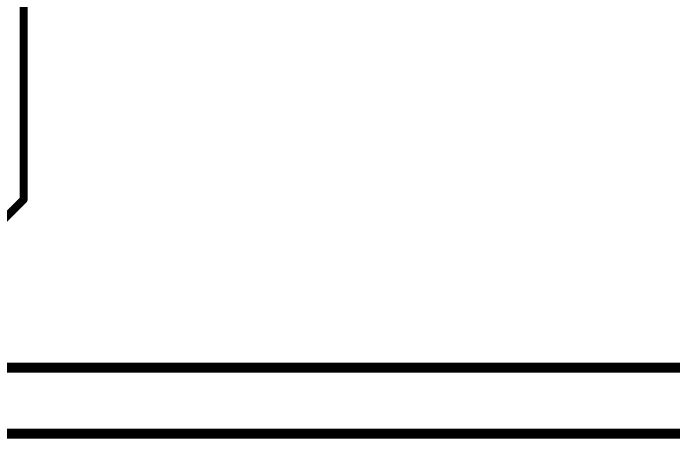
# Model space of a CAD drawing. Header units: inches. Extents: x 0 to 5379, y 0 to 5429.
# Drawn here: x 297.03 to 313.74, y 109.02 to 119.78 of the extents above; entities that cross this region are included whole.
import ezdxf

# ---------------------------------------------------------------- set-up
doc = ezdxf.new("R2010")
doc.units = ezdxf.units.IN
doc.layers.add('Top Layer', color=1, linetype='Continuous')

msp = doc.modelspace()

# ---------------------------------------------------------------- linework, layer by layer
at = {"layer": 'Top Layer'}
for points in [[(297.295, 115.067, 0.203, 0.203, 0), (297.295, 128.647, 0.203, 0.203, 0)], [(294.111, 111.882, 0.203, 0.203, 0), (297.295, 115.067, 0.203, 0.203, 0)], [(230.393, 110.814, 0.254, 0.254, 0), (326.434, 110.814, 0.254, 0.254, 0)], [(231.439, 109.144, 0.254, 0.254, 0), (326.402, 109.144, 0.254, 0.254, 0)]]:
    msp.add_lwpolyline(points, format="xyseb", dxfattribs=at)
msp.add_lwpolyline([(297.244, 115.067, 0.102, 0.102, 1), (297.346, 115.067, 0.102, 0.102, 1)], format="xyseb", close=True, dxfattribs=at)
msp.add_lwpolyline([(297.244, 115.067, 0.102, 0.102, 1), (297.346, 115.067, 0.102, 0.102, 1)], format="xyseb", close=True, dxfattribs=at)

doc.saveas('drawing.dxf')
